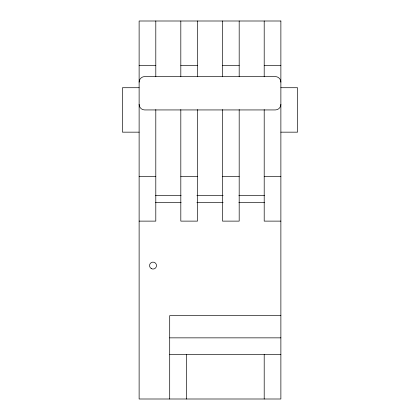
<?xml version="1.0" encoding="UTF-8"?>
<svg xmlns="http://www.w3.org/2000/svg" width="420" height="420" viewBox="0 0 420 420"><rect width="100%" height="100%" fill="white"/><g stroke="black" fill="none" stroke-linecap="round" stroke-linejoin="round"><path stroke-width="0.63" d="M139.125 65.473L155.799 65.473M180.815 65.473L197.495 65.473M222.506 65.473L239.185 65.473M264.201 65.473L280.875 65.473M139.125 87.722L122.451 87.722L122.451 132.163L139.125 132.163M280.875 87.722L297.549 87.722L297.549 132.163L280.875 132.163M139.125 176.647L155.799 176.647M180.815 176.647L197.495 176.647M222.506 176.647L239.185 176.647M264.201 176.647L280.875 176.647M155.531 195.41L181.125 195.41M196.875 195.41L223.125 195.41M238.875 195.41L264.469 195.41M155.531 202.356L181.125 202.356M196.875 202.356L223.125 202.356M238.875 202.356L264.469 202.356M139.125 221.12L155.799 221.12L155.799 109.578M280.875 221.12L264.201 221.12L264.201 109.578M280.875 315.619L169.701 315.619L169.701 399M169.701 337.853L280.875 337.853M169.701 354.527L280.875 354.527M264.201 21L264.201 76.771M264.201 354.527L264.201 399M239.185 21L239.185 76.771M239.185 109.578L239.185 221.12L222.506 221.12L222.506 109.578M222.506 21L222.506 76.771M197.495 21L197.495 76.771M197.495 109.578L197.495 221.12L180.815 221.12L180.815 109.578M186.375 354.527L186.375 399M180.815 21L180.815 76.771M155.799 21L155.799 76.771M139.125 82.147A5.56 5.56 0 0 1 144.685 76.587L275.315 76.587A5.56 5.56 0 0 1 280.875 82.147M139.125 104.38A5.56 5.56 0 0 0 144.685 109.94L275.315 109.94A5.56 5.56 0 0 0 280.875 104.38M280.875 21L139.125 21L139.125 399L280.875 399L280.875 21M151.284 268.595A3.476 3.476 0 0 0 156.497 265.587A3.476 3.476 0 0 0 151.284 262.579A3.476 3.476 0 0 0 151.284 268.595"/></g></svg>
